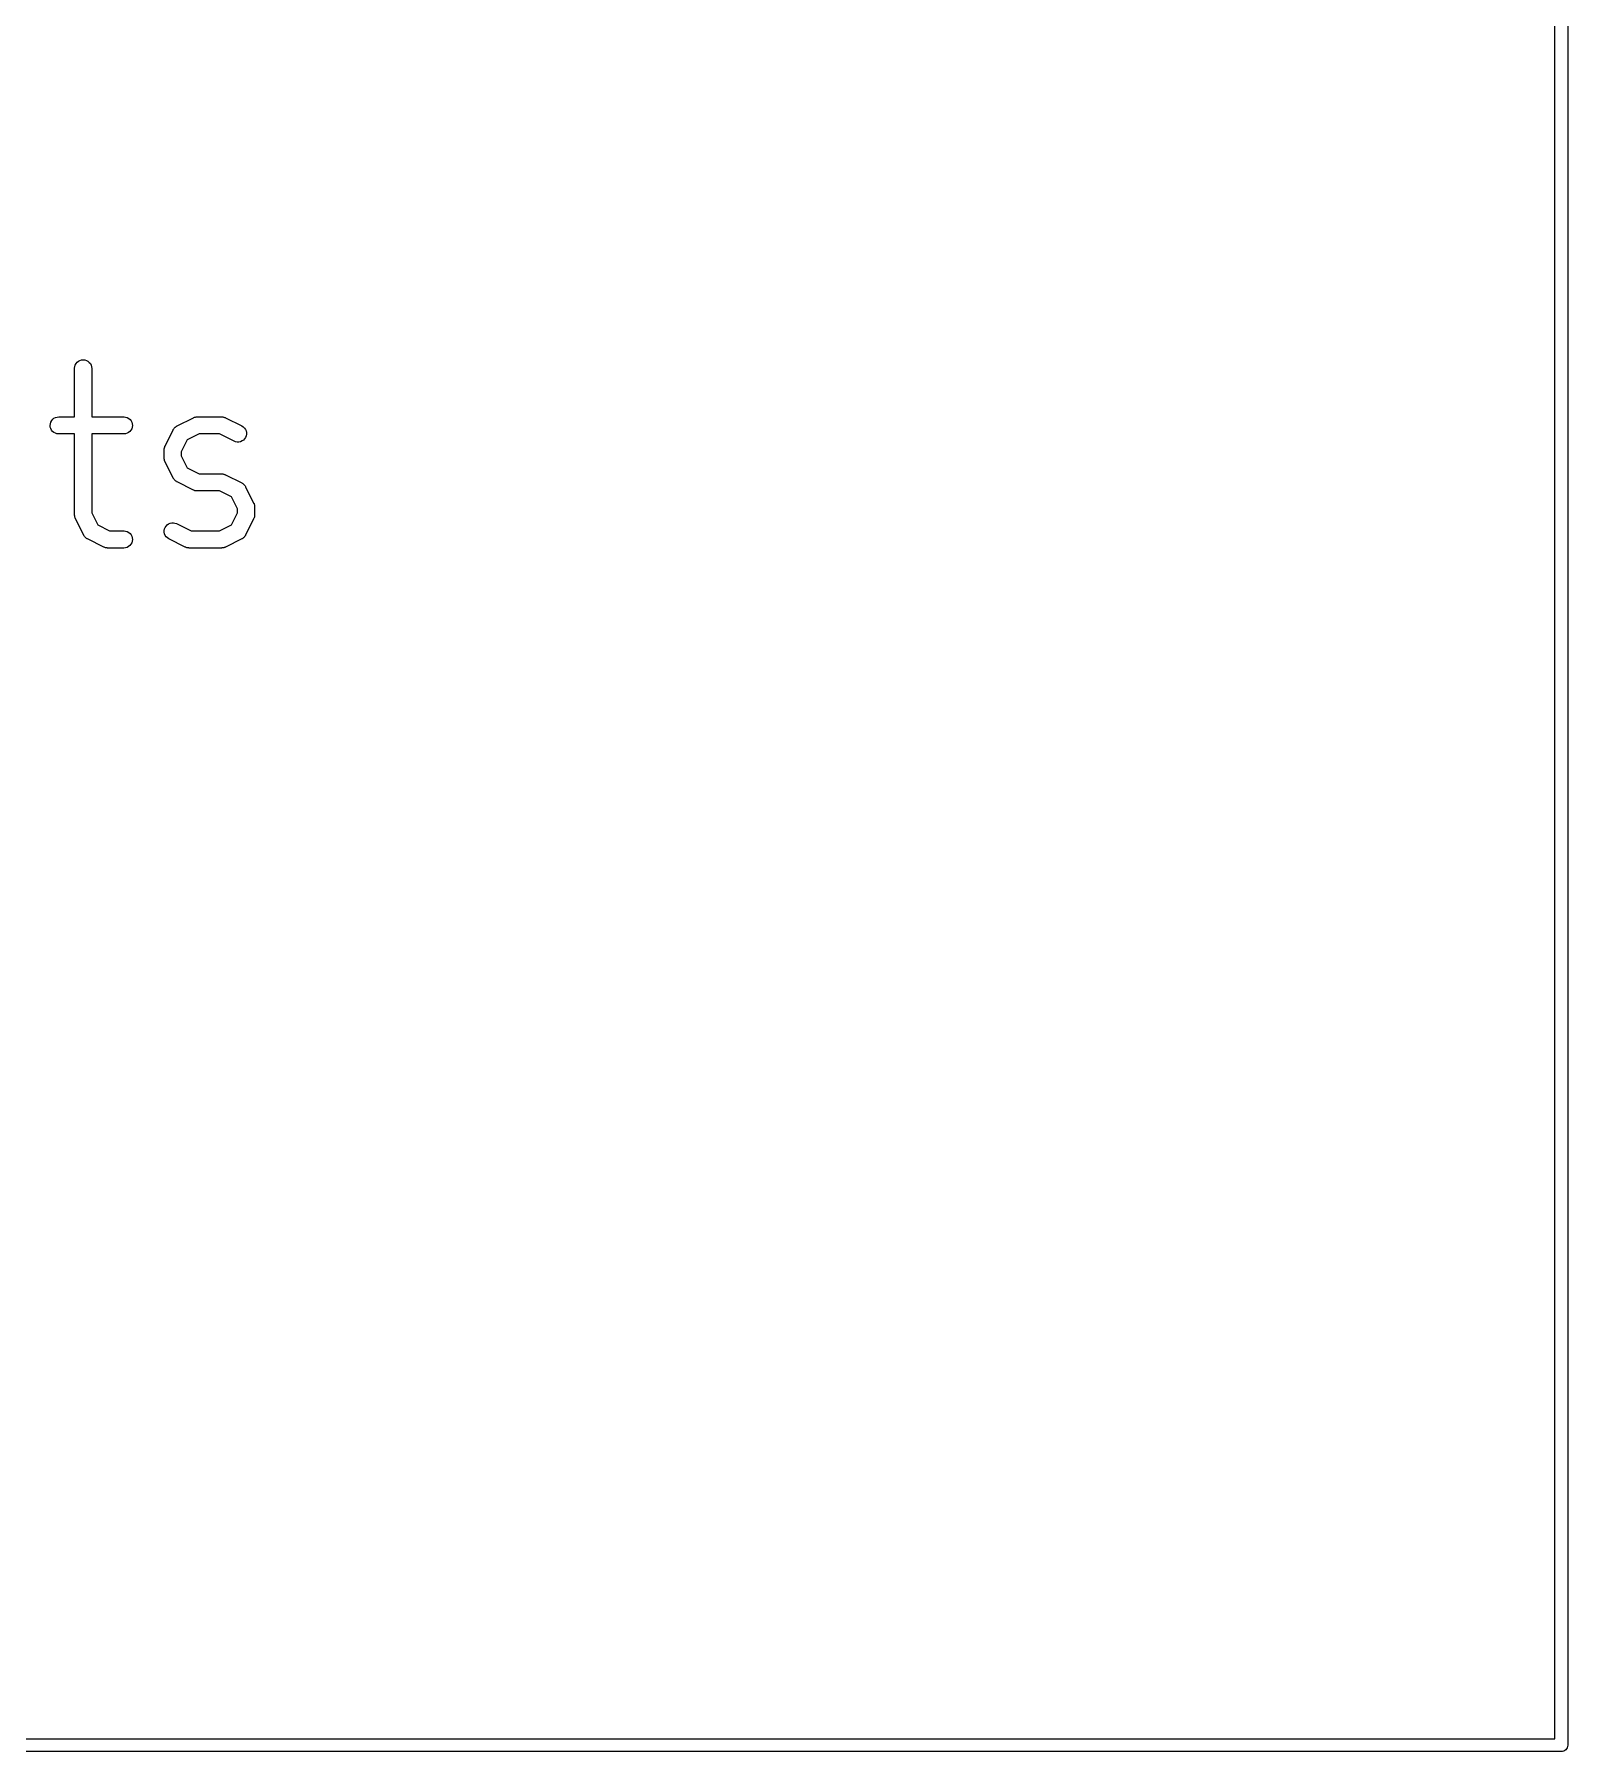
# Model space of a CAD drawing. Extents: x 1 to 169, y -122 to 5.
# Drawn here: x 142.14 to 160.07, y -95.08 to -75 of the extents above; entities that cross this region are included whole.
import ezdxf

# ---------------------------------------------------------------- set-up
doc = ezdxf.new("R2010")
doc.units = 0
doc.header["$MEASUREMENT"] = 0
doc.layers.add('BLACK', color=7, linetype='CONTINUOUS')

msp = doc.modelspace()

# ---------------------------------------------------------------- linework, layer by layer
at = {"layer": 'BLACK', "linetype": 'CONTINUOUS'}
for p, q in [((160.075, -55.0037), (160.075, -94.9963)), ((159.925, -94.925), (159.925, -55.075)), ((142.614, -78.9034), (142.616, -78.884)), ((142.616, -78.884), (142.622, -78.8654)), ((142.622, -78.8654), (142.632, -78.8483)), ((142.632, -78.8483), (142.644, -78.8333)), ((142.644, -78.8333), (142.66, -78.8211)), ((142.66, -78.8211), (142.677, -78.812)), ((142.677, -78.812), (142.696, -78.8065)), ((142.696, -78.8065), (142.715, -78.8048)), ((142.715, -78.8048), (142.734, -78.8068)), ((142.734, -78.8068), (142.753, -78.8126)), ((142.753, -78.8126), (142.77, -78.8219)), ((142.77, -78.8219), (142.785, -78.8343)), ((142.785, -78.8343), (142.798, -78.8494)), ((142.798, -78.8494), (142.807, -78.8667)), ((142.807, -78.8667), (142.812, -78.8853)), ((142.812, -78.8853), (142.814, -78.9048)), ((142.614, -78.9048), (142.614, -78.9034)), ((142.614, -79.4714), (142.614, -78.9048)), ((142.814, -78.9048), (142.814, -79.4714)), ((142.358, -79.5005), (142.373, -79.4881)), ((142.373, -79.4881), (142.39, -79.479)), ((142.39, -79.479), (142.409, -79.4733)), ((142.409, -79.4733), (142.429, -79.4714)), ((142.429, -79.4714), (142.614, -79.4714)), ((142.814, -79.4714), (143.19, -79.4714)), ((143.19, -79.4714), (143.192, -79.4714)), ((143.192, -79.4714), (143.211, -79.4736)), ((143.211, -79.4736), (143.23, -79.4795)), ((143.23, -79.4795), (143.247, -79.4889)), ((143.247, -79.4889), (143.262, -79.5015)), ((143.812, -79.5772), (144.003, -79.482)), ((144.003, -79.482), (144.004, -79.4814)), ((144.004, -79.4814), (144.007, -79.4804)), ((144.007, -79.4804), (144.01, -79.479)), ((144.01, -79.479), (144.016, -79.477)), ((144.016, -79.477), (144.022, -79.4746)), ((144.022, -79.4746), (144.025, -79.4742)), ((144.025, -79.4742), (144.028, -79.4733)), ((144.028, -79.4733), (144.035, -79.4727)), ((144.035, -79.4727), (144.042, -79.4716)), ((144.042, -79.4716), (144.045, -79.4717)), ((144.045, -79.4717), (144.048, -79.4714)), ((144.048, -79.4714), (144.333, -79.4714)), ((144.333, -79.4714), (144.335, -79.4714)), ((144.335, -79.4714), (144.338, -79.4718)), ((144.338, -79.4718), (144.341, -79.4717)), ((144.341, -79.4717), (144.347, -79.4729)), ((144.347, -79.4729), (144.354, -79.4736)), ((144.354, -79.4736), (144.357, -79.4745)), ((144.357, -79.4745), (144.36, -79.475)), ((144.36, -79.475), (144.366, -79.4774)), ((144.366, -79.4774), (144.373, -79.4795)), ((144.373, -79.4795), (144.375, -79.4809)), ((144.375, -79.4809), (144.378, -79.482)), ((144.378, -79.482), (144.569, -79.5772)), ((142.329, -79.5707), (142.331, -79.5513)), ((142.33, -79.5902), (142.329, -79.5707)), ((142.336, -79.6089), (142.33, -79.5902)), ((142.331, -79.5513), (142.336, -79.5327)), ((142.336, -79.5327), (142.346, -79.5155)), ((142.345, -79.6262), (142.336, -79.6089)), ((142.357, -79.6414), (142.345, -79.6262)), ((142.346, -79.5155), (142.358, -79.5005)), ((142.372, -79.6539), (142.357, -79.6414)), ((142.389, -79.6633), (142.372, -79.6539)), ((142.408, -79.6692), (142.389, -79.6633)), ((142.427, -79.6714), (142.408, -79.6692)), ((142.429, -79.6714), (142.427, -79.6714)), ((142.614, -79.6714), (142.429, -79.6714)), ((142.614, -80.619), (142.614, -79.6714)), ((143.19, -79.6714), (142.814, -79.6714)), ((142.814, -79.6714), (142.814, -80.5954)), ((143.21, -79.6695), (143.19, -79.6714)), ((143.229, -79.6639), (143.21, -79.6695)), ((143.246, -79.6547), (143.229, -79.6639)), ((143.261, -79.6424), (143.246, -79.6547)), ((143.273, -79.6273), (143.261, -79.6424)), ((143.262, -79.5015), (143.274, -79.5167)), ((143.283, -79.6102), (143.273, -79.6273)), ((143.274, -79.5167), (143.283, -79.534)), ((143.283, -79.534), (143.289, -79.5527)), ((143.288, -79.5915), (143.283, -79.6102)), ((143.29, -79.5721), (143.288, -79.5915)), ((143.289, -79.5527), (143.29, -79.5721)), ((143.672, -79.8124), (143.768, -79.6219)), ((143.768, -79.6207), (143.77, -79.6189)), ((143.768, -79.6219), (143.768, -79.6207)), ((143.77, -79.6169), (143.775, -79.6107)), ((143.77, -79.6189), (143.77, -79.6169)), ((143.775, -79.6107), (143.779, -79.6043)), ((143.779, -79.6043), (143.78, -79.6028)), ((143.78, -79.6028), (143.782, -79.601)), ((143.782, -79.601), (143.787, -79.5958)), ((143.787, -79.5958), (143.793, -79.5903)), ((143.793, -79.5903), (143.794, -79.5891)), ((143.794, -79.5891), (143.796, -79.5876)), ((143.796, -79.5876), (143.802, -79.5836)), ((143.802, -79.5836), (143.809, -79.5792)), ((143.809, -79.5792), (143.811, -79.5784)), ((143.811, -79.5784), (143.812, -79.5772)), ((144.071, -79.6714), (143.932, -79.7412)), ((144.31, -79.6714), (144.071, -79.6714)), ((144.479, -79.7561), (144.31, -79.6714)), ((144.569, -79.5772), (144.57, -79.5779)), ((144.57, -79.5779), (144.586, -79.5885)), ((144.586, -79.5885), (144.6, -79.6021)), ((144.6, -79.6021), (144.611, -79.6181)), ((144.611, -79.6181), (144.619, -79.636)), ((144.62, -79.6938), (144.613, -79.712)), ((144.619, -79.636), (144.623, -79.6551)), ((144.623, -79.6746), (144.62, -79.6938)), ((144.623, -79.6551), (144.623, -79.6746)), ((143.662, -79.8499), (143.663, -79.8431)), ((143.662, -79.8528), (143.662, -79.8499)), ((143.662, -79.8557), (143.662, -79.8528)), ((143.662, -79.8571), (143.662, -79.8557)), ((143.662, -79.9524), (143.662, -79.8571)), ((143.663, -79.8431), (143.664, -79.8364)), ((143.664, -79.8364), (143.665, -79.8335)), ((143.665, -79.8306), (143.668, -79.8243)), ((143.665, -79.8335), (143.665, -79.8306)), ((143.668, -79.8243), (143.67, -79.8177)), ((143.67, -79.8177), (143.671, -79.8152)), ((143.671, -79.8152), (143.672, -79.8124)), ((143.932, -79.7412), (143.862, -79.8807)), ((143.862, -79.8807), (143.862, -79.9288)), ((144.497, -79.7631), (144.479, -79.7561)), ((144.517, -79.7664), (144.497, -79.7631)), ((144.536, -79.7659), (144.517, -79.7664)), ((144.555, -79.7616), (144.536, -79.7659)), ((144.573, -79.7538), (144.555, -79.7616)), ((144.589, -79.7426), (144.573, -79.7538)), ((144.602, -79.7285), (144.589, -79.7426)), ((144.613, -79.712), (144.602, -79.7285)), ((143.662, -79.9553), (143.662, -79.9524)), ((143.662, -79.9582), (143.662, -79.9553)), ((143.663, -79.965), (143.662, -79.9582)), ((143.664, -79.9718), (143.663, -79.965)), ((143.665, -79.9746), (143.664, -79.9718)), ((143.665, -79.9775), (143.665, -79.9746)), ((143.667, -79.9839), (143.665, -79.9775)), ((143.669, -79.9905), (143.667, -79.9839)), ((143.671, -79.9931), (143.669, -79.9905)), ((143.672, -79.9958), (143.671, -79.9931)), ((143.672, -79.9971), (143.672, -79.9958)), ((143.768, -80.1876), (143.672, -79.9971)), ((143.862, -79.9288), (143.932, -80.0683)), ((143.932, -80.0683), (144.071, -80.1381)), ((143.769, -80.1894), (143.768, -80.1876)), ((143.77, -80.1914), (143.769, -80.1894)), ((143.774, -80.1976), (143.77, -80.1914)), ((143.778, -80.2041), (143.774, -80.1976)), ((143.78, -80.2057), (143.778, -80.2041)), ((143.781, -80.2074), (143.78, -80.2057)), ((143.786, -80.2128), (143.781, -80.2074)), ((143.791, -80.2183), (143.786, -80.2128)), ((143.793, -80.2195), (143.791, -80.2183)), ((143.795, -80.221), (143.793, -80.2195)), ((143.801, -80.2252), (143.795, -80.221)), ((143.807, -80.2296), (143.801, -80.2252)), ((143.809, -80.2305), (143.807, -80.2296)), ((143.811, -80.2317), (143.809, -80.2305)), ((143.812, -80.2323), (143.811, -80.2317)), ((144.003, -80.3275), (143.812, -80.2323)), ((144.071, -80.1381), (144.333, -80.1381)), ((144.333, -80.1381), (144.335, -80.1381)), ((144.335, -80.1381), (144.338, -80.1384)), ((144.338, -80.1384), (144.341, -80.1384)), ((144.341, -80.1384), (144.347, -80.1395)), ((144.347, -80.1395), (144.354, -80.1403)), ((144.354, -80.1403), (144.357, -80.1412)), ((144.357, -80.1412), (144.36, -80.1417)), ((144.36, -80.1417), (144.366, -80.1441)), ((144.366, -80.1441), (144.373, -80.1462)), ((144.373, -80.1462), (144.375, -80.1476)), ((144.375, -80.1476), (144.378, -80.1487)), ((144.378, -80.1487), (144.569, -80.2439)), ((144.569, -80.2439), (144.57, -80.2445)), ((144.57, -80.2445), (144.572, -80.2457)), ((144.572, -80.2457), (144.574, -80.2466)), ((144.574, -80.2466), (144.58, -80.251)), ((144.58, -80.251), (144.586, -80.2551)), ((144.586, -80.2551), (144.588, -80.2567)), ((144.588, -80.2567), (144.589, -80.2579)), ((144.589, -80.2579), (144.595, -80.2634)), ((144.595, -80.2634), (144.6, -80.2687)), ((144.6, -80.2687), (144.601, -80.2705)), ((144.601, -80.2705), (144.603, -80.2721)), ((144.603, -80.2721), (144.607, -80.2785)), ((144.607, -80.2785), (144.611, -80.2848)), ((144.611, -80.2848), (144.612, -80.2868)), ((144.612, -80.2868), (144.613, -80.2886)), ((144.613, -80.2886), (144.708, -80.4791)), ((144.006, -80.3286), (144.003, -80.3275)), ((144.008, -80.33), (144.006, -80.3286)), ((144.015, -80.3321), (144.008, -80.33)), ((144.021, -80.3345), (144.015, -80.3321)), ((144.024, -80.335), (144.021, -80.3345)), ((144.027, -80.3359), (144.024, -80.335)), ((144.034, -80.3367), (144.027, -80.3359)), ((144.04, -80.3378), (144.034, -80.3367)), ((144.043, -80.3378), (144.04, -80.3378)), ((144.046, -80.3381), (144.043, -80.3378)), ((144.048, -80.3381), (144.046, -80.3381)), ((144.31, -80.3381), (144.048, -80.3381)), ((144.449, -80.4079), (144.31, -80.3381)), ((144.519, -80.5474), (144.449, -80.4079)), ((144.708, -80.4791), (144.709, -80.4803)), ((144.709, -80.4803), (144.71, -80.4831)), ((144.71, -80.4831), (144.712, -80.4857)), ((144.712, -80.4857), (144.713, -80.4922)), ((144.713, -80.4922), (144.716, -80.4987)), ((144.716, -80.4987), (144.716, -80.5016)), ((144.716, -80.5016), (144.717, -80.5044)), ((142.615, -80.622), (142.614, -80.619)), ((142.614, -80.6249), (142.615, -80.622)), ((142.616, -80.6317), (142.614, -80.6249)), ((142.616, -80.6385), (142.616, -80.6317)), ((142.617, -80.6413), (142.616, -80.6385)), ((142.617, -80.6442), (142.617, -80.6413)), ((142.62, -80.6506), (142.617, -80.6442)), ((142.622, -80.6572), (142.62, -80.6506)), ((142.623, -80.6598), (142.622, -80.6572)), ((142.624, -80.6625), (142.623, -80.6598)), ((142.625, -80.6638), (142.624, -80.6625)), ((142.72, -80.8542), (142.625, -80.6638)), ((142.814, -80.5954), (142.884, -80.735)), ((144.449, -80.735), (144.519, -80.5954)), ((144.519, -80.5954), (144.519, -80.5474)), ((144.708, -80.6638), (144.613, -80.8542)), ((144.71, -80.661), (144.708, -80.6638)), ((144.711, -80.6584), (144.71, -80.661)), ((144.713, -80.6519), (144.711, -80.6584)), ((144.715, -80.6455), (144.713, -80.6519)), ((144.716, -80.6426), (144.715, -80.6455)), ((144.717, -80.6398), (144.716, -80.6426)), ((144.717, -80.5044), (144.718, -80.5112)), ((144.718, -80.633), (144.717, -80.6398)), ((144.718, -80.5112), (144.719, -80.5179)), ((144.719, -80.6263), (144.718, -80.633)), ((144.719, -80.5179), (144.719, -80.5209)), ((144.719, -80.5209), (144.719, -80.5238)), ((144.719, -80.5238), (144.719, -80.619)), ((144.719, -80.619), (144.719, -80.6204)), ((144.719, -80.6204), (144.719, -80.6234)), ((144.719, -80.6234), (144.719, -80.6263)), ((142.721, -80.8561), (142.72, -80.8542)), ((142.722, -80.8581), (142.721, -80.8561)), ((142.726, -80.8643), (142.722, -80.8581)), ((142.73, -80.8708), (142.726, -80.8643)), ((142.732, -80.8723), (142.73, -80.8708)), ((142.733, -80.8741), (142.732, -80.8723)), ((142.739, -80.8794), (142.733, -80.8741)), ((142.744, -80.885), (142.739, -80.8794)), ((142.746, -80.8862), (142.744, -80.885)), ((142.747, -80.8877), (142.746, -80.8862)), ((142.754, -80.8919), (142.747, -80.8877)), ((142.76, -80.8963), (142.754, -80.8919)), ((142.762, -80.8972), (142.76, -80.8963)), ((142.764, -80.8983), (142.762, -80.8972)), ((142.765, -80.899), (142.764, -80.8983)), ((142.955, -80.9942), (142.765, -80.899)), ((142.884, -80.735), (143.024, -80.8048)), ((143.024, -80.8048), (143.19, -80.8048)), ((143.19, -80.8048), (143.192, -80.8048)), ((143.192, -80.8048), (143.211, -80.8069)), ((143.211, -80.8069), (143.23, -80.8128)), ((143.23, -80.8128), (143.247, -80.8222)), ((143.247, -80.8222), (143.262, -80.8348)), ((143.262, -80.8348), (143.274, -80.85)), ((143.274, -80.85), (143.283, -80.8673)), ((143.283, -80.8673), (143.289, -80.886)), ((143.289, -80.886), (143.29, -80.9055)), ((143.662, -80.8016), (143.666, -80.7824)), ((143.663, -80.8211), (143.662, -80.8016)), ((143.667, -80.8401), (143.663, -80.8211)), ((143.666, -80.7824), (143.673, -80.7642)), ((143.674, -80.8581), (143.667, -80.8401)), ((143.673, -80.7642), (143.683, -80.7477)), ((143.686, -80.8741), (143.674, -80.8581)), ((143.683, -80.7477), (143.697, -80.7336)), ((143.7, -80.8877), (143.686, -80.8741)), ((143.697, -80.7336), (143.713, -80.7224)), ((143.716, -80.8983), (143.7, -80.8877)), ((143.713, -80.7224), (143.731, -80.7145)), ((143.717, -80.899), (143.716, -80.8983)), ((143.908, -80.9942), (143.717, -80.899)), ((143.731, -80.7145), (143.75, -80.7103)), ((143.75, -80.7103), (143.769, -80.7098)), ((143.769, -80.7098), (143.788, -80.7131)), ((143.788, -80.7131), (143.807, -80.7201)), ((143.807, -80.7201), (143.976, -80.8048)), ((143.976, -80.8048), (144.31, -80.8048)), ((144.31, -80.8048), (144.449, -80.735)), ((144.569, -80.899), (144.378, -80.9942)), ((144.57, -80.8978), (144.569, -80.899)), ((144.572, -80.897), (144.57, -80.8978)), ((144.579, -80.8926), (144.572, -80.897)), ((144.585, -80.8886), (144.579, -80.8926)), ((144.587, -80.8871), (144.585, -80.8886)), ((144.588, -80.8859), (144.587, -80.8871)), ((144.594, -80.8804), (144.588, -80.8859)), ((144.599, -80.8752), (144.594, -80.8804)), ((144.6, -80.8734), (144.599, -80.8752)), ((144.602, -80.8719), (144.6, -80.8734)), ((144.606, -80.8655), (144.602, -80.8719)), ((144.611, -80.8593), (144.606, -80.8655)), ((144.613, -80.8555), (144.611, -80.8573)), ((144.611, -80.8573), (144.611, -80.8593)), ((144.613, -80.8542), (144.613, -80.8555)), ((142.958, -80.9953), (142.955, -80.9942)), ((142.961, -80.9967), (142.958, -80.9953)), ((142.967, -80.9987), (142.961, -80.9967)), ((142.974, -81.0012), (142.967, -80.9987)), ((142.976, -81.0017), (142.974, -81.0012)), ((142.979, -81.0026), (142.976, -81.0017)), ((142.986, -81.0033), (142.979, -81.0026)), ((142.993, -81.0045), (142.986, -81.0033)), ((142.996, -81.0044), (142.993, -81.0045)), ((142.999, -81.0048), (142.996, -81.0044)), ((143, -81.0048), (142.999, -81.0048)), ((143.19, -81.0048), (143, -81.0048)), ((143.21, -81.0029), (143.19, -81.0048)), ((143.229, -80.9972), (143.21, -81.0029)), ((143.246, -80.9881), (143.229, -80.9972)), ((143.261, -80.9757), (143.246, -80.9881)), ((143.273, -80.9607), (143.261, -80.9757)), ((143.283, -80.9435), (143.273, -80.9607)), ((143.288, -80.9249), (143.283, -80.9435)), ((143.29, -80.9055), (143.288, -80.9249)), ((143.91, -80.9953), (143.908, -80.9942)), ((143.913, -80.9967), (143.91, -80.9953)), ((143.92, -80.9987), (143.913, -80.9967)), ((143.926, -81.0012), (143.92, -80.9987)), ((143.929, -81.0017), (143.926, -81.0012)), ((143.932, -81.0026), (143.929, -81.0017)), ((143.938, -81.0033), (143.932, -81.0026)), ((143.945, -81.0045), (143.938, -81.0033)), ((143.948, -81.0044), (143.945, -81.0045)), ((143.951, -81.0048), (143.948, -81.0044)), ((143.952, -81.0048), (143.951, -81.0048)), ((144.333, -81.0048), (143.952, -81.0048)), ((144.336, -81.0045), (144.333, -81.0048)), ((144.339, -81.0046), (144.336, -81.0045)), ((144.346, -81.0035), (144.339, -81.0046)), ((144.353, -81.0029), (144.346, -81.0035)), ((144.356, -81.002), (144.353, -81.0029)), ((144.358, -81.0015), (144.356, -81.002)), ((144.365, -80.9992), (144.358, -81.0015)), ((144.371, -80.9972), (144.365, -80.9992)), ((144.374, -80.9958), (144.371, -80.9972)), ((144.377, -80.9948), (144.374, -80.9958)), ((144.378, -80.9942), (144.377, -80.9948)), ((90.075, -94.925), (159.925, -94.925)), ((159.996, -95.075), (90.0037, -95.075)), ((160, -95.0754), (159.996, -95.075)), ((160.004, -95.075), (160, -95.0754)), ((160.015, -95.0739), (160.004, -95.075)), ((160.029, -95.0696), (160.015, -95.0739)), ((160.042, -95.0627), (160.029, -95.0696)), ((160.053, -95.0533), (160.042, -95.0627)), ((160.063, -95.0419), (160.053, -95.0533)), ((160.07, -95.0288), (160.063, -95.0419)), ((160.074, -95.0147), (160.07, -95.0288)), ((160.075, -95), (160.074, -95.0147)), ((160.075, -94.9963), (160.075, -95))]:
    msp.add_line(p, q, dxfattribs=at)

doc.saveas('drawing.dxf')
